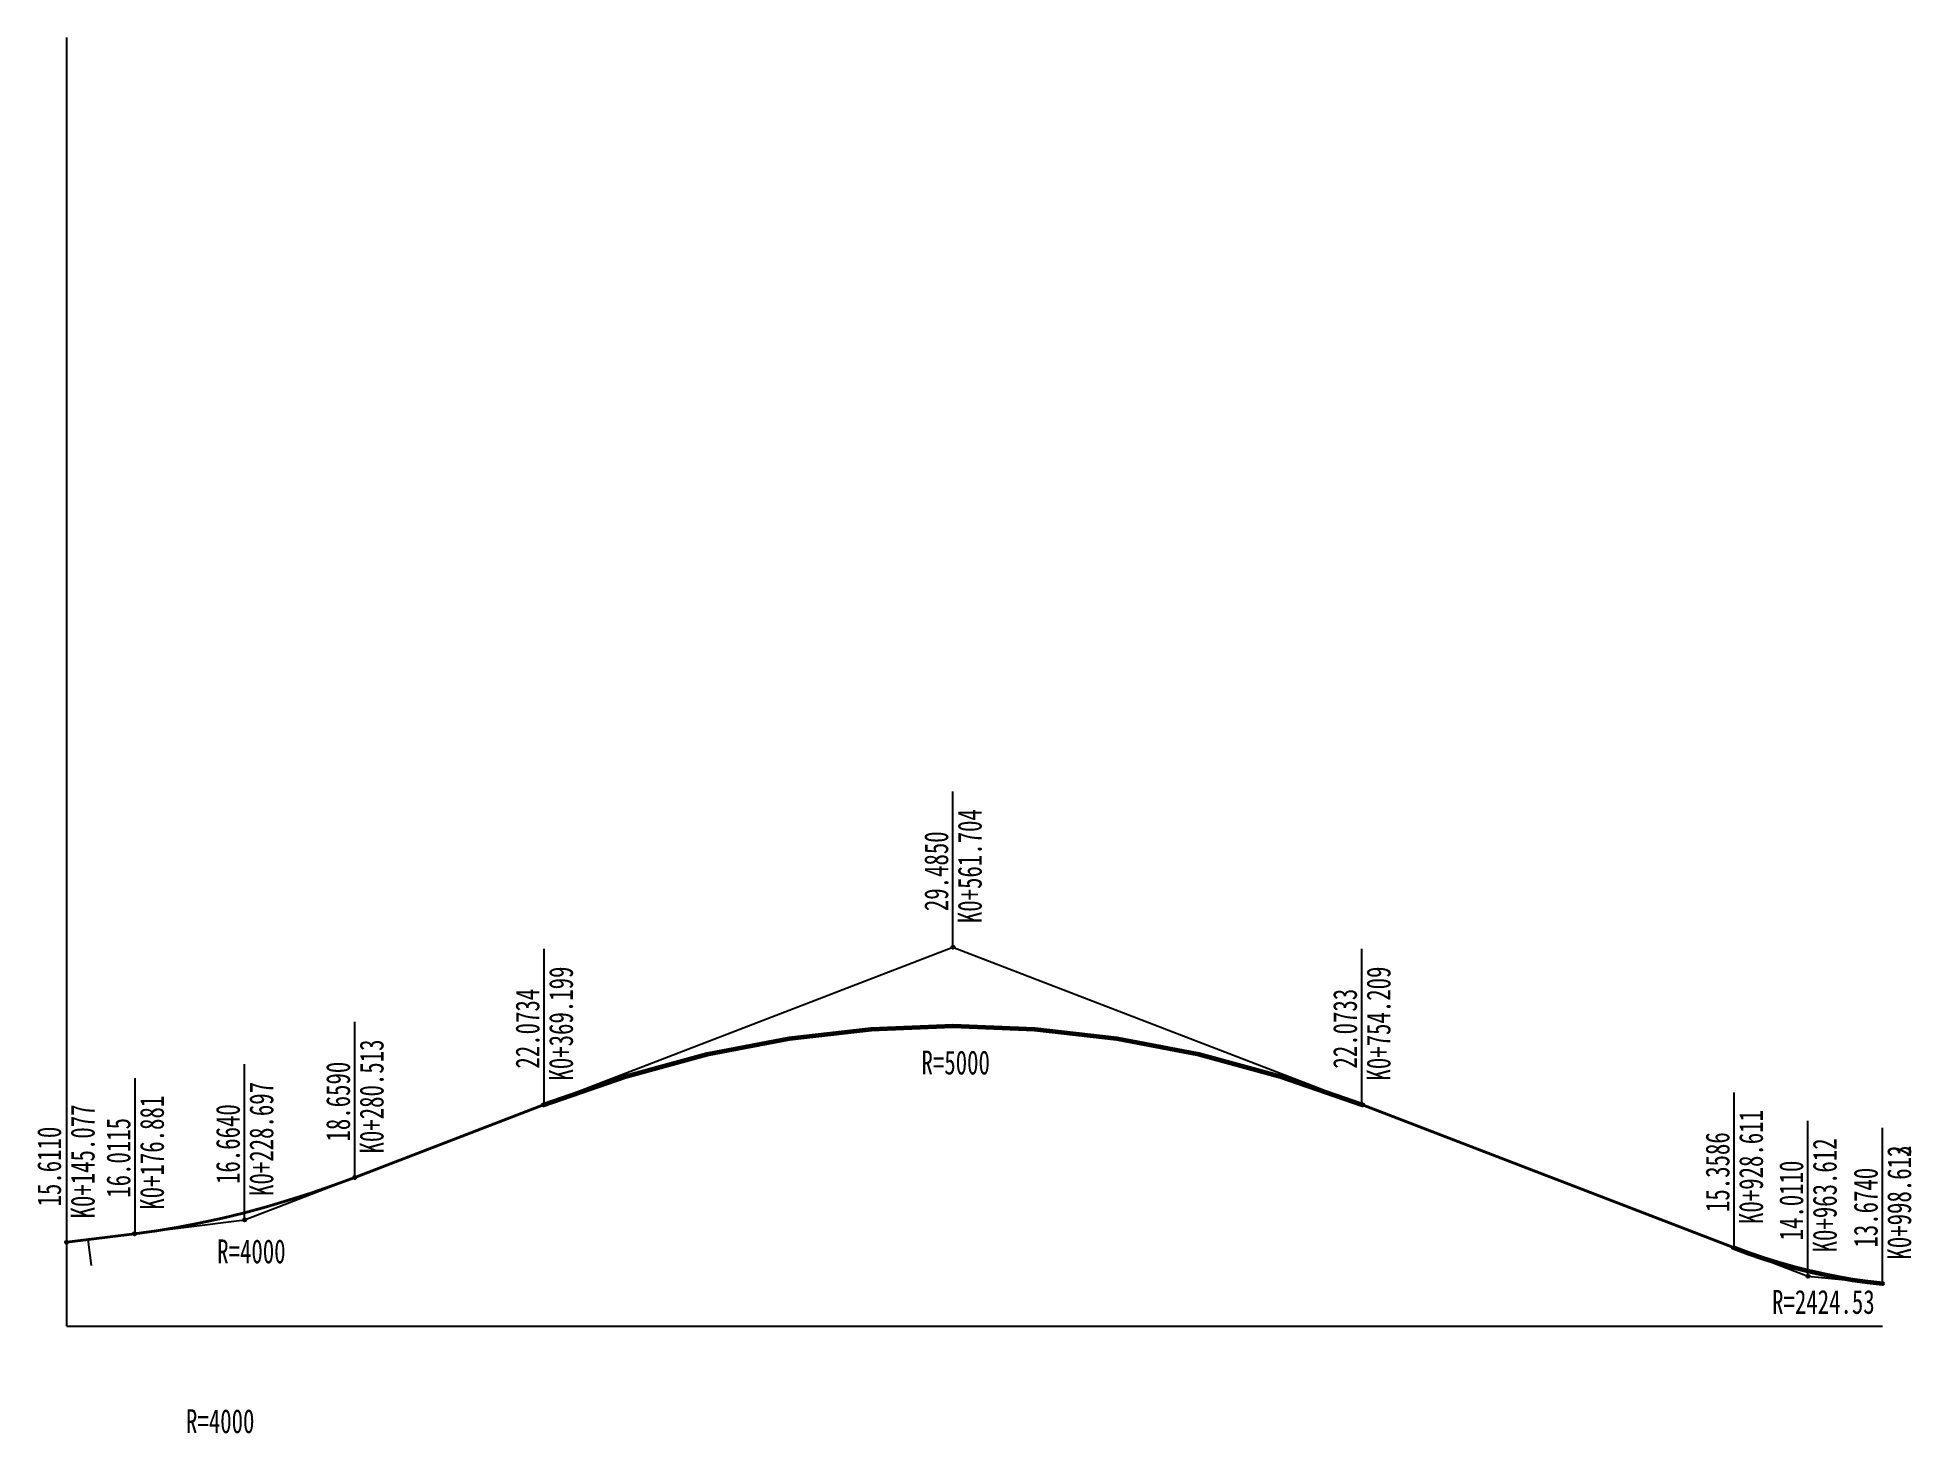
# Model space of a CAD drawing. Header units: millimetres. Extents: x 1000131 to 1001012, y 66 to 722.
import ezdxf

# ---------------------------------------------------------------- set-up
doc = ezdxf.new("R2010")
doc.units = ezdxf.units.MM
for name, color, linetype in [('变坡点', 7, 'Continuous'), ('坡度线', 7, 'Continuous'), ('竖曲线主点', 7, 'Continuous'), ('纵断面', 7, 'Continuous')]:
    doc.layers.add(name, color=color, linetype=linetype)
doc.layers.add('纵断面设计线', color=1, linetype='Continuous', lineweight=60)
doc.styles.get("Standard").update_dxf_attribs({"font": '', "width": 0.7})
doc.styles.get('Standard').set_extended_font_data('SimSun')

msp = doc.modelspace()

# ---------------------------------------------------------------- linework, layer by layer
msp.add_line((1000155, 157.36), (1000156.52, 145.26))
at = {"layer": '变坡点'}
for p, q in [((1000561.7, 294.85), (1000561.7, 367.98)), ((1000228.7, 166.64), (1000228.7, 239.76)), ((1000963.61, 140.11), (1000963.61, 213.24)), ((1000145.08, 156.11), (1000145.08, 204.86))]:
    msp.add_line(p, q, dxfattribs=at)
at = {"layer": '变坡点', "color": 6}
for p, q in [((1000369.55, 220.87), (1000369.55, 293.99)), ((1000753.86, 220.87), (1000753.86, 293.99)), ((1000280.51, 186.59), (1000280.51, 259.71)), ((1000177.25, 160.16), (1000177.25, 233.29)), ((1000928.96, 153.45), (1000928.96, 226.58)), ((1000998.61, 136.74), (1000998.61, 209.87)), ((1000998.62, 136.74), (1000998.62, 209.86))]:
    msp.add_line(p, q, dxfattribs=at)
at = {"layer": '变坡点'}
for centre in [(1000561.7, 294.85), (1000561.7, 294.85), (1000369.2, 220.73), (1000754.21, 220.73), (1000280.51, 186.59), (1000228.7, 166.64), (1000228.7, 166.64), (1000176.88, 160.11), (1000145.08, 156.11), (1000145.08, 156.11), (1000928.61, 153.59), (1000963.61, 140.11), (1000963.61, 140.11), (1000998.61, 136.74), (1000998.61, 136.74), (1000998.61, 136.74)]:
    msp.add_circle(centre, 0.75, dxfattribs=at)
for p in [(1000561.7, 294.85), (1000228.7, 166.64), (1000145.08, 156.11), (1000963.61, 140.11), (1000998.61, 136.74)]:
    msp.add_point(p, dxfattribs=at)
at = {"layer": '坡度线'}
for p, q in [((1000228.7, 166.64), (1000561.7, 294.85)), ((1000561.7, 294.85), (1000963.61, 140.11)), ((1000145.08, 156.11), (1000228.7, 166.64)), ((1000963.61, 140.11), (1000998.61, 136.74))]:
    msp.add_line(p, q, dxfattribs=at)
at = {"layer": '竖曲线主点'}
for centre in [(1000369.2, 220.73), (1000754.21, 220.73), (1000280.51, 186.59), (1000176.88, 160.11), (1000928.61, 153.59), (1000998.61, 136.74)]:
    msp.add_circle(centre, 0.75, dxfattribs=at)
for p in [(1000369.2, 220.73), (1000754.21, 220.73), (1000280.51, 186.59), (1000176.88, 160.11), (1000928.61, 153.59), (1000998.61, 136.74)]:
    msp.add_point(p, dxfattribs=at)
at = {"layer": '纵断面'}
for q in [(1000145.08, 722.33), (1000998.61, 116.74)]:
    msp.add_line((1000145.08, 116.74), q, dxfattribs=at)
at = {"layer": '纵断面设计线', "color": 3, "lineweight": 40}
for p, q in [((1000280.51, 186.59), (1000369.2, 220.73)), ((1000754.21, 220.73), (1000928.61, 153.59)), ((1000145.08, 156.11), (1000176.88, 160.11))]:
    msp.add_line(p, q, dxfattribs=at)
at = {"layer": '纵断面设计线'}
msp.add_line((1000998.61, 136.74), (1000998.61, 136.74), dxfattribs=at)
msp.add_lwpolyline([(1000369.2, 220.73), (1000407.7, 234.08), (1000446.2, 244.45), (1000484.7, 251.86), (1000523.2, 256.31), (1000561.7, 257.79), (1000600.21, 256.31), (1000638.71, 251.86), (1000677.21, 244.45), (1000715.71, 234.07), (1000754.21, 220.73)], dxfattribs=at)
at = {"layer": '纵断面设计线', "color": 1, "lineweight": 40}
msp.add_lwpolyline([(1000176.88, 160.11), (1000187.24, 161.55), (1000197.61, 163.26), (1000207.97, 165.24), (1000218.33, 167.48), (1000228.7, 170), (1000239.06, 172.78), (1000249.42, 175.83), (1000259.79, 179.15), (1000270.15, 182.73), (1000280.51, 186.59)], dxfattribs=at)
at = {"layer": '纵断面设计线', "color": 1}
msp.add_lwpolyline([(1000928.61, 153.59), (1000935.61, 150.99), (1000942.61, 148.6), (1000949.61, 146.41), (1000956.61, 144.42), (1000963.61, 142.64), (1000970.61, 141.05), (1000977.61, 139.67), (1000984.61, 138.49), (1000991.61, 137.51), (1000998.61, 136.74)], dxfattribs=at)

# ---------------------------------------------------------------- texts
at = {"layer": '变坡点', "width": 0.7}
for s, p in [('K0+561.704', (1000575.2, 306.1)), ('29.4850', (1000559.45, 311.73)), ('K0+228.697', (1000242.2, 177.89)), ('K0+145.077', (1000158.2, 167.31)), ('16.6640', (1000226.45, 183.51)), ('15.6110', (1000142.45, 172.94)), ('K0+963.612', (1000977.11, 151.36)), ('14.0110', (1000961.36, 156.99))]:
    msp.add_text(s, height=11.25, rotation=90, dxfattribs=at).set_placement(p)
at = {"layer": '变坡点', "color": 6, "width": 0.7}
for s, p in [('K0+369.199', (1000383.05, 232.12)), ('K0+754.209', (1000767.36, 232.12)), ('22.0734', (1000367.3, 237.74)), ('22.0733', (1000751.61, 237.74)), ('K0+280.513', (1000294.01, 197.84)), ('18.6590', (1000278.26, 203.46)), ('K0+176.881', (1000190.75, 171.41)), ('16.0115', (1000175, 177.04)), ('K0+928.611', (1000942.46, 164.7)), ('15.3586', (1000926.71, 170.33)), ('K0+998.612', (1001012.11, 147.99)), ('K0+998.613', (1001012.12, 147.99)), ('13.6740', (1000996.37, 153.61)), ('13.6740', (1000996.36, 153.62))]:
    msp.add_text(s, height=11.25, rotation=90, dxfattribs=at).set_placement(p)
at = {"layer": '变坡点', "width": 0.7}
for s, p in [('R=5000', (1000546.92, 234.98)), ('R=4000', (1000215.84, 146.22)), ('R=2424.53', (1000946.77, 122.48)), ('R=4000', (1000201.18, 66.42))]:
    msp.add_text(s, height=11.25, dxfattribs=at).set_placement(p)

doc.saveas('drawing.dxf')
